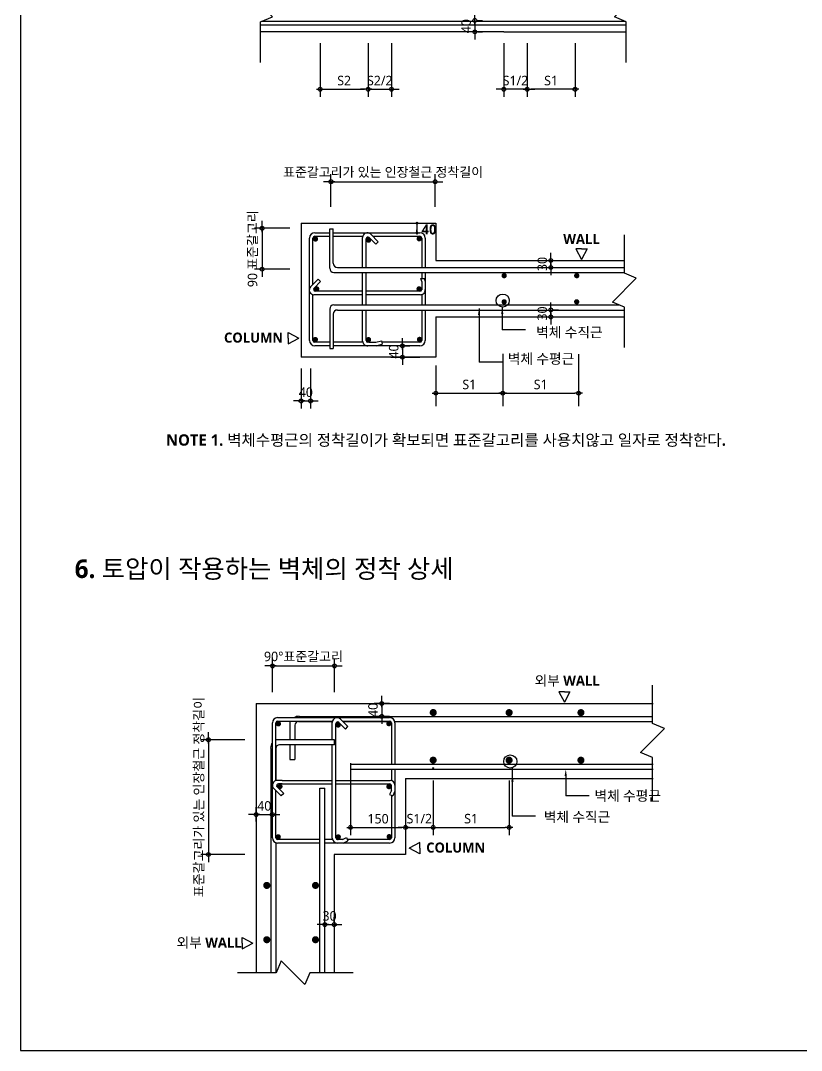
# Model space of a CAD drawing. Header units: millimetres. Extents: x 4573 to 501064, y -176100 to -4304.
# Drawn here: x 340973 to 361552, y -116700 to -89569 of the extents above; entities that cross this region are included whole.
import ezdxf

# ---------------------------------------------------------------- set-up
doc = ezdxf.new("R2010")
doc.units = ezdxf.units.MM
doc.header["$LTSCALE"] = 800
doc.layers.get('Defpoints').update_dxf_attribs({"color": 147})
for name, color, linetype in [('BAR', 40, 'Continuous'), ('BAR-S', 4, 'Continuous'), ('DIM', 7, 'Continuous'), ('ELE4', 4, 'Continuous'), ('MIDDLE', 6, 'Continuous'), ('RXLEADER', 7, 'Continuous'), ('SYM', 7, 'Continuous'), ('TEXT5', 7, 'Continuous'), ('W1', 2, 'Continuous')]:
    doc.layers.add(name, color=color, linetype=linetype)
doc.styles.get("Standard").update_dxf_attribs({"font": 'malgun.ttf'})
doc.styles.add('XR-SHEET-맑은고딕', font='malgun.ttf')
doc.styles.add('맑은고딕B', font='malgunbd.ttf')
doc.dimstyles.new('DIM1', dxfattribs={"dimscale": 10, "dimtxt": 3, "dimasz": 1, "dimexe": 2, "dimexo": 3, "dimgap": 1, "dimtad": 1, "dimdec": 0, "dimzin": 0, "dimdsep": 46, "dimtxsty": 'XR-SHEET-맑은고딕', "dimblk1": 'DIMDOT', "dimblk2": 'DIMDOT', "dimsah": 1, "dimcen": -1, "dimdle": 1.5, "dimclrt": 3, "dimadec": 0, "dimazin": 0, "dimtfac": 1, "dimtdec": 0, "dimtix": 1, "dimtmove": 2, "dimatfit": 3, "dimldrblk": 'DIMDOT', "dimfxl": 1, "dimtvp": 1, "dimtolj": 1, "dimtzin": 0, "dimarcsym": 0})

# ---------------------------------------------------------------- blocks, each defined once
blk = doc.blocks.new('A$C431B2C77')
at = {"layer": 'RXLEADER'}
blk.add_solid([(177, 166), (114, 215), (0, 0)], dxfattribs=at)
blk = doc.blocks.new('_Dot')
at = {"color": 0, "linetype": 'ByBlock', "lineweight": -2}
blk.add_line((-0.5, 0), (-1, 0), dxfattribs=at)
at = {"color": 0, "linetype": 'ByBlock', "const_width": 0.5}
blk.add_lwpolyline([(-0.25, 0, 1), (0.25, 0, 1)], format="xyb", close=True, dxfattribs=at)
blk = doc.blocks.new('DIMDOT')
at = {"layer": 'DIM'}
blk.add_line((1, 0), (-1, 0), dxfattribs=at)
blk.add_circle((0, 0), 0.5, dxfattribs=at)
blk = doc.blocks.new('*D413')
at = {"layer": 'Defpoints', "color": 0, "transparency": 16777216}
for p in [(351918, -98654), (353679, -98654), (353679, -99385)]:
    blk.add_point(p, dxfattribs=at)
at = {"layer": 'DIM', "color": 0, "lineweight": -2, "transparency": 16777216}
for p, q in [((351918, -98954), (351918, -99585)), ((353679, -98954), (353679, -99585)), ((352018, -99385), (353579, -99385))]:
    blk.add_line(p, q, dxfattribs=at)
at = {"layer": 'DIM', "color": 0, "lineweight": -2, "transparency": 16777216, "xscale": 100, "yscale": 100, "zscale": 100, "rotation": 180}
blk.add_blockref('DIMDOT', (351918, -99385), dxfattribs=at)
at = {"layer": 'DIM', "color": 0, "lineweight": -2, "transparency": 16777216, "xscale": 100, "yscale": 100, "zscale": 100}
blk.add_blockref('DIMDOT', (353679, -99385), dxfattribs=at)
at = {"layer": 'DIM', "color": 4, "transparency": 16777216, "insert": (352799, -99156), "char_height": 250, "attachment_point": 5}
blk.add_mtext('\\A1;S1', dxfattribs=at)
blk = doc.blocks.new('*D414')
at = {"layer": 'Defpoints', "color": 0, "transparency": 16777216}
for p in [(353679, -98654), (355680, -98654), (355680, -99385)]:
    blk.add_point(p, dxfattribs=at)
at = {"layer": 'DIM', "color": 0, "lineweight": -2, "transparency": 16777216}
for p, q in [((353679, -98954), (353679, -99585)), ((355680, -98954), (355680, -99585)), ((353779, -99385), (355580, -99385))]:
    blk.add_line(p, q, dxfattribs=at)
at = {"layer": 'DIM', "color": 0, "lineweight": -2, "transparency": 16777216, "xscale": 100, "yscale": 100, "zscale": 100, "rotation": 180}
blk.add_blockref('DIMDOT', (353679, -99385), dxfattribs=at)
at = {"layer": 'DIM', "color": 0, "lineweight": -2, "transparency": 16777216, "xscale": 100, "yscale": 100, "zscale": 100}
blk.add_blockref('DIMDOT', (355680, -99385), dxfattribs=at)
at = {"layer": 'DIM', "color": 4, "transparency": 16777216, "insert": (354680, -99156), "char_height": 250, "attachment_point": 5}
blk.add_mtext('\\A1;S1', dxfattribs=at)
blk = doc.blocks.new('*D415')
at = {"layer": 'Defpoints', "color": 0, "transparency": 16777216}
for p in [(351900, -93814), (349154, -94778), (351900, -94778)]:
    blk.add_point(p, dxfattribs=at)
at = {"layer": 'DIM', "color": 0, "lineweight": -2, "transparency": 16777216}
for p, q in [((349054, -93814), (348954, -93814)), ((349154, -94478), (349154, -93614)), ((349154, -93814), (351900, -93814)), ((351900, -94478), (351900, -93614)), ((352000, -93814), (352100, -93814))]:
    blk.add_line(p, q, dxfattribs=at)
at = {"layer": 'DIM', "color": 0, "lineweight": -2, "transparency": 16777216, "xscale": 100, "yscale": 100, "zscale": 100}
blk.add_blockref('DIMDOT', (349154, -93814), dxfattribs=at)
at = {"layer": 'DIM', "color": 0, "lineweight": -2, "transparency": 16777216, "xscale": 100, "yscale": 100, "zscale": 100, "rotation": 180}
blk.add_blockref('DIMDOT', (351900, -93814), dxfattribs=at)
at = {"layer": 'DIM', "color": 4, "transparency": 16777216, "insert": (350527, -93573), "char_height": 250, "attachment_point": 5}
blk.add_mtext('\\A1;표준갈고리가 있는 인장철근 정착길이', dxfattribs=at)
blk = doc.blocks.new('*D416')
at = {"layer": 'Defpoints', "color": 0, "transparency": 16777216}
for p in [(348365, -95041), (347337, -96117), (348365, -96117)]:
    blk.add_point(p, dxfattribs=at)
at = {"layer": 'DIM', "color": 0, "lineweight": -2, "transparency": 16777216}
for p, q in [((347337, -94941), (347337, -94841)), ((348065, -95041), (347137, -95041)), ((347337, -95041), (347337, -96117)), ((348065, -96117), (347137, -96117)), ((347337, -96217), (347337, -96317))]:
    blk.add_line(p, q, dxfattribs=at)
at = {"layer": 'DIM', "color": 0, "lineweight": -2, "transparency": 16777216, "xscale": 100, "yscale": 100, "zscale": 100}
for p, rotation in [((347337, -95041), 270), ((347337, -96117), 90)]:
    blk.add_blockref('DIMDOT', p, dxfattribs=dict(at, rotation=rotation))
at = {"layer": 'DIM', "color": 4, "transparency": 16777216, "insert": (347098, -95579), "char_height": 250, "attachment_point": 5, "rotation": 90}
blk.add_mtext('\\A1;90 표준갈고리', dxfattribs=at)
blk = doc.blocks.new('*D417')
at = {"layer": 'Defpoints', "color": 0, "transparency": 16777216}
for p in [(348365, -98436), (348618, -98436), (348618, -99590)]:
    blk.add_point(p, dxfattribs=at)
at = {"layer": 'DIM', "color": 0, "lineweight": -2, "transparency": 16777216}
for p, q in [((348365, -98736), (348365, -99790)), ((348618, -98736), (348618, -99790)), ((348265, -99590), (348165, -99590)), ((348365, -99590), (348618, -99590)), ((348718, -99590), (348818, -99590))]:
    blk.add_line(p, q, dxfattribs=at)
at = {"layer": 'DIM', "color": 0, "lineweight": -2, "transparency": 16777216, "xscale": 100, "yscale": 100, "zscale": 100}
blk.add_blockref('DIMDOT', (348365, -99590), dxfattribs=at)
at = {"layer": 'DIM', "color": 0, "lineweight": -2, "transparency": 16777216, "xscale": 100, "yscale": 100, "zscale": 100, "rotation": 180}
blk.add_blockref('DIMDOT', (348618, -99590), dxfattribs=at)
at = {"layer": 'DIM', "color": 4, "transparency": 16777216, "insert": (348491, -99362), "char_height": 250, "attachment_point": 5}
blk.add_mtext('\\A1;40', dxfattribs=at)
blk = doc.blocks.new('*D418')
at = {"layer": 'Defpoints', "color": 0, "transparency": 16777216}
for p in [(350732, -98136), (350732, -98436), (351036, -98436)]:
    blk.add_point(p, dxfattribs=at)
at = {"layer": 'DIM', "color": 0, "lineweight": -2, "transparency": 16777216}
for p, q in [((351036, -98036), (351036, -97936)), ((351032, -98136), (351236, -98136)), ((351036, -98136), (351036, -98436)), ((351032, -98436), (351236, -98436)), ((351036, -98536), (351036, -98636))]:
    blk.add_line(p, q, dxfattribs=at)
at = {"layer": 'DIM', "color": 0, "lineweight": -2, "transparency": 16777216, "xscale": 100, "yscale": 100, "zscale": 100}
for p, rotation in [((351036, -98136), 270), ((351036, -98436), 90)]:
    blk.add_blockref('DIMDOT', p, dxfattribs=dict(at, rotation=rotation))
at = {"layer": 'DIM', "color": 4, "transparency": 16777216, "insert": (350808, -98286), "char_height": 250, "attachment_point": 5, "rotation": 90}
blk.add_mtext('\\A1;40', dxfattribs=at)
blk = doc.blocks.new('*D419')
at = {"layer": 'Defpoints', "color": 0, "transparency": 16777216}
for p in [(354688, -97193), (354688, -97377), (354950, -97193)]:
    blk.add_point(p, dxfattribs=at)
at = {"layer": 'DIM', "color": 0, "lineweight": -2, "transparency": 16777216}
for p, q in [((354950, -97093), (354950, -96993)), ((354950, -97377), (354950, -97193)), ((354988, -97193), (355150, -97193)), ((354988, -97377), (355150, -97377)), ((354950, -97477), (354950, -97577))]:
    blk.add_line(p, q, dxfattribs=at)
at = {"layer": 'DIM', "color": 0, "lineweight": -2, "transparency": 16777216, "xscale": 100, "yscale": 100, "zscale": 100}
for p, rotation in [((354950, -97193), 270), ((354950, -97377), 90)]:
    blk.add_blockref('DIMDOT', p, dxfattribs=dict(at, rotation=rotation))
at = {"layer": 'DIM', "color": 4, "transparency": 16777216, "insert": (354723, -97285), "char_height": 250, "attachment_point": 5, "rotation": 90}
blk.add_mtext('\\A1;30', dxfattribs=at)
blk = doc.blocks.new('*D420')
at = {"layer": 'Defpoints', "color": 0, "transparency": 16777216}
for p in [(354688, -95891), (354950, -95891), (354688, -96072)]:
    blk.add_point(p, dxfattribs=at)
at = {"layer": 'DIM', "color": 0, "lineweight": -2, "transparency": 16777216}
for p, q in [((354950, -95791), (354950, -95691)), ((354950, -96072), (354950, -95891)), ((354988, -95891), (355150, -95891)), ((354950, -96172), (354950, -96272)), ((354988, -96072), (355150, -96072))]:
    blk.add_line(p, q, dxfattribs=at)
at = {"layer": 'DIM', "color": 0, "lineweight": -2, "transparency": 16777216, "xscale": 100, "yscale": 100, "zscale": 100}
for p, rotation in [((354950, -95891), 270), ((354950, -96072), 90)]:
    blk.add_blockref('DIMDOT', p, dxfattribs=dict(at, rotation=rotation))
at = {"layer": 'DIM', "color": 4, "transparency": 16777216, "insert": (354723, -95981), "char_height": 250, "attachment_point": 5, "rotation": 90}
blk.add_mtext('\\A1;30', dxfattribs=at)
blk = doc.blocks.new('*D421')
at = {"layer": 'Defpoints', "color": 0, "transparency": 16777216}
for p in [(347182, -108515), (345923, -111537), (347182, -111537)]:
    blk.add_point(p, dxfattribs=at)
at = {"layer": 'DIM', "color": 0, "lineweight": -2, "transparency": 16777216}
for p, q in [((346882, -108515), (345723, -108515)), ((345923, -108415), (345923, -108315)), ((345923, -108515), (345923, -111537)), ((346882, -111537), (345723, -111537)), ((345923, -111637), (345923, -111737))]:
    blk.add_line(p, q, dxfattribs=at)
at = {"layer": 'DIM', "color": 0, "lineweight": -2, "transparency": 16777216, "xscale": 100, "yscale": 100, "zscale": 100}
for p, rotation in [((345923, -108515), 270), ((345923, -111537), 90)]:
    blk.add_blockref('DIMDOT', p, dxfattribs=dict(at, rotation=rotation))
at = {"layer": 'DIM', "color": 4, "transparency": 16777216, "insert": (345682, -110026), "char_height": 250, "attachment_point": 5, "rotation": 90}
blk.add_mtext('\\A1;표준갈고리가 있는 인장철근 정착길이', dxfattribs=at)
blk = doc.blocks.new('*D422')
at = {"layer": 'Defpoints', "color": 0, "transparency": 16777216}
for p in [(349247, -106572), (347612, -107560), (349247, -107560)]:
    blk.add_point(p, dxfattribs=at)
at = {"layer": 'DIM', "color": 0, "lineweight": -2, "transparency": 16777216}
for p, q in [((347512, -106572), (347412, -106572)), ((347612, -107260), (347612, -106372)), ((347612, -106572), (349247, -106572)), ((349247, -107260), (349247, -106372)), ((349347, -106572), (349447, -106572))]:
    blk.add_line(p, q, dxfattribs=at)
at = {"layer": 'DIM', "color": 0, "lineweight": -2, "transparency": 16777216, "xscale": 100, "yscale": 100, "zscale": 100}
blk.add_blockref('DIMDOT', (347612, -106572), dxfattribs=at)
at = {"layer": 'DIM', "color": 0, "lineweight": -2, "transparency": 16777216, "xscale": 100, "yscale": 100, "zscale": 100, "rotation": 180}
blk.add_blockref('DIMDOT', (349247, -106572), dxfattribs=at)
at = {"layer": 'DIM', "color": 4, "transparency": 16777216, "insert": (348429, -106333), "char_height": 250, "attachment_point": 5}
blk.add_mtext('\\A1;90%%d표준갈고리', dxfattribs=at)
blk = doc.blocks.new('*D423')
at = {"layer": 'Defpoints', "color": 0, "transparency": 16777216}
for p in [(349670, -109293), (351120, -109293), (351120, -110825)]:
    blk.add_point(p, dxfattribs=at)
at = {"layer": 'DIM', "color": 0, "lineweight": -2, "transparency": 16777216}
for p, q in [((349670, -109593), (349670, -111025)), ((351120, -109593), (351120, -111025)), ((349770, -110825), (351020, -110825))]:
    blk.add_line(p, q, dxfattribs=at)
at = {"layer": 'DIM', "color": 0, "lineweight": -2, "transparency": 16777216, "xscale": 100, "yscale": 100, "zscale": 100, "rotation": 180}
blk.add_blockref('DIMDOT', (349670, -110825), dxfattribs=at)
at = {"layer": 'DIM', "color": 0, "lineweight": -2, "transparency": 16777216, "xscale": 100, "yscale": 100, "zscale": 100}
blk.add_blockref('DIMDOT', (351120, -110825), dxfattribs=at)
at = {"layer": 'DIM', "color": 4, "transparency": 16777216, "insert": (350395, -110598), "char_height": 250, "attachment_point": 5}
blk.add_mtext('\\A1;\\A1;150', dxfattribs=at)
blk = doc.blocks.new('*D424')
at = {"layer": 'Defpoints', "color": 0, "transparency": 16777216}
for p in [(351120, -109293), (351847, -109293), (351847, -110825)]:
    blk.add_point(p, dxfattribs=at)
at = {"layer": 'DIM', "color": 0, "lineweight": -2, "transparency": 16777216}
for p, q in [((351120, -109593), (351120, -111025)), ((351847, -109593), (351847, -111025)), ((351020, -110825), (350920, -110825)), ((351120, -110825), (351847, -110825)), ((351947, -110825), (352047, -110825))]:
    blk.add_line(p, q, dxfattribs=at)
at = {"layer": 'DIM', "color": 0, "lineweight": -2, "transparency": 16777216, "xscale": 100, "yscale": 100, "zscale": 100}
blk.add_blockref('DIMDOT', (351120, -110825), dxfattribs=at)
at = {"layer": 'DIM', "color": 0, "lineweight": -2, "transparency": 16777216, "xscale": 100, "yscale": 100, "zscale": 100, "rotation": 180}
blk.add_blockref('DIMDOT', (351847, -110825), dxfattribs=at)
at = {"layer": 'DIM', "color": 4, "transparency": 16777216, "insert": (351483, -110596), "char_height": 250, "attachment_point": 5}
blk.add_mtext('\\A1;S1/2', dxfattribs=at)
blk = doc.blocks.new('*D425')
at = {"layer": 'Defpoints', "color": 0, "transparency": 16777216}
for p in [(351847, -109293), (353848, -109293), (353848, -110825)]:
    blk.add_point(p, dxfattribs=at)
at = {"layer": 'DIM', "color": 0, "lineweight": -2, "transparency": 16777216}
for p, q in [((351847, -109593), (351847, -111025)), ((353848, -109593), (353848, -111025)), ((351947, -110825), (353748, -110825))]:
    blk.add_line(p, q, dxfattribs=at)
at = {"layer": 'DIM', "color": 0, "lineweight": -2, "transparency": 16777216, "xscale": 100, "yscale": 100, "zscale": 100, "rotation": 180}
blk.add_blockref('DIMDOT', (351847, -110825), dxfattribs=at)
at = {"layer": 'DIM', "color": 0, "lineweight": -2, "transparency": 16777216, "xscale": 100, "yscale": 100, "zscale": 100}
blk.add_blockref('DIMDOT', (353848, -110825), dxfattribs=at)
at = {"layer": 'DIM', "color": 4, "transparency": 16777216, "insert": (352847, -110596), "char_height": 250, "attachment_point": 5}
blk.add_mtext('\\A1;S1', dxfattribs=at)
blk = doc.blocks.new('*D426')
at = {"layer": 'Defpoints', "color": 0, "transparency": 16777216}
for p in [(349241, -113387), (348991, -113654), (349241, -113654)]:
    blk.add_point(p, dxfattribs=at)
at = {"layer": 'DIM', "color": 0, "lineweight": -2, "transparency": 16777216}
for p, q in [((348891, -113387), (348791, -113387)), ((348991, -113354), (348991, -113187)), ((348991, -113387), (349241, -113387)), ((349241, -113354), (349241, -113187)), ((349341, -113387), (349441, -113387))]:
    blk.add_line(p, q, dxfattribs=at)
at = {"layer": 'DIM', "color": 0, "lineweight": -2, "transparency": 16777216, "xscale": 100, "yscale": 100, "zscale": 100}
blk.add_blockref('DIMDOT', (348991, -113387), dxfattribs=at)
at = {"layer": 'DIM', "color": 0, "lineweight": -2, "transparency": 16777216, "xscale": 100, "yscale": 100, "zscale": 100, "rotation": 180}
blk.add_blockref('DIMDOT', (349241, -113387), dxfattribs=at)
at = {"layer": 'DIM', "color": 4, "transparency": 16777216, "insert": (349116, -113159), "char_height": 250, "attachment_point": 5}
blk.add_mtext('\\A1;30', dxfattribs=at)
blk = doc.blocks.new('*D427')
at = {"layer": 'Defpoints', "color": 0, "transparency": 16777216}
for p in [(350992, -107560), (350490, -107900), (350992, -107900)]:
    blk.add_point(p, dxfattribs=at)
at = {"layer": 'DIM', "color": 0, "lineweight": -2, "transparency": 16777216}
for p, q in [((350490, -107460), (350490, -107360)), ((350692, -107560), (350290, -107560)), ((350490, -107560), (350490, -107900)), ((350692, -107900), (350290, -107900)), ((350490, -108000), (350490, -108100))]:
    blk.add_line(p, q, dxfattribs=at)
at = {"layer": 'DIM', "color": 0, "lineweight": -2, "transparency": 16777216, "xscale": 100, "yscale": 100, "zscale": 100}
for p, rotation in [((350490, -107560), 270), ((350490, -107900), 90)]:
    blk.add_blockref('DIMDOT', p, dxfattribs=dict(at, rotation=rotation))
at = {"layer": 'DIM', "color": 4, "transparency": 16777216, "insert": (350262, -107730), "char_height": 250, "attachment_point": 5, "rotation": 90}
blk.add_mtext('\\A1;40', dxfattribs=at)
blk = doc.blocks.new('*D428')
at = {"layer": 'Defpoints', "color": 0, "transparency": 16777216}
for p in [(347608, -110488), (347182, -110973), (347608, -110973)]:
    blk.add_point(p, dxfattribs=at)
at = {"layer": 'DIM', "color": 0, "lineweight": -2, "transparency": 16777216}
for p, q in [((347182, -110673), (347182, -110288)), ((347608, -110673), (347608, -110288)), ((347082, -110488), (346982, -110488)), ((347182, -110488), (347608, -110488)), ((347708, -110488), (347808, -110488))]:
    blk.add_line(p, q, dxfattribs=at)
at = {"layer": 'DIM', "color": 0, "lineweight": -2, "transparency": 16777216, "xscale": 100, "yscale": 100, "zscale": 100}
blk.add_blockref('DIMDOT', (347182, -110488), dxfattribs=at)
at = {"layer": 'DIM', "color": 0, "lineweight": -2, "transparency": 16777216, "xscale": 100, "yscale": 100, "zscale": 100, "rotation": 180}
blk.add_blockref('DIMDOT', (347608, -110488), dxfattribs=at)
at = {"layer": 'DIM', "color": 4, "transparency": 16777216, "insert": (347395, -110260), "char_height": 250, "attachment_point": 5}
blk.add_mtext('\\A1;40', dxfattribs=at)
blk = doc.blocks.new('*D429')
at = {"layer": 'Defpoints', "color": 0, "transparency": 16777216}
for p in [(348869, -89866), (350133, -89866), (350133, -91379)]:
    blk.add_point(p, dxfattribs=at)
at = {"layer": 'DIM', "color": 0, "lineweight": -2, "transparency": 16777216}
for p, q in [((348869, -90166), (348869, -91579)), ((350133, -90166), (350133, -91579)), ((348969, -91379), (350033, -91379))]:
    blk.add_line(p, q, dxfattribs=at)
at = {"layer": 'DIM', "color": 0, "lineweight": -2, "transparency": 16777216, "xscale": 100, "yscale": 100, "zscale": 100, "rotation": 180}
blk.add_blockref('DIMDOT', (348869, -91379), dxfattribs=at)
at = {"layer": 'DIM', "color": 0, "lineweight": -2, "transparency": 16777216, "xscale": 100, "yscale": 100, "zscale": 100}
blk.add_blockref('DIMDOT', (350133, -91379), dxfattribs=at)
at = {"layer": 'DIM', "color": 4, "transparency": 16777216, "insert": (349501, -91150), "char_height": 250, "attachment_point": 5}
blk.add_mtext('\\A1;S2', dxfattribs=at)
blk = doc.blocks.new('*D430')
at = {"layer": 'Defpoints', "color": 0, "transparency": 16777216}
for p in [(350133, -89866), (350747, -89866), (350747, -91379)]:
    blk.add_point(p, dxfattribs=at)
at = {"layer": 'DIM', "color": 0, "lineweight": -2, "transparency": 16777216}
for p, q in [((350133, -90166), (350133, -91579)), ((350747, -90166), (350747, -91579)), ((350033, -91379), (349933, -91379)), ((350133, -91379), (350747, -91379)), ((350847, -91379), (350947, -91379))]:
    blk.add_line(p, q, dxfattribs=at)
at = {"layer": 'DIM', "color": 0, "lineweight": -2, "transparency": 16777216, "xscale": 100, "yscale": 100, "zscale": 100}
blk.add_blockref('DIMDOT', (350133, -91379), dxfattribs=at)
at = {"layer": 'DIM', "color": 0, "lineweight": -2, "transparency": 16777216, "xscale": 100, "yscale": 100, "zscale": 100, "rotation": 180}
blk.add_blockref('DIMDOT', (350747, -91379), dxfattribs=at)
at = {"layer": 'DIM', "color": 4, "transparency": 16777216, "insert": (350440, -91150), "char_height": 250, "attachment_point": 5}
blk.add_mtext('\\A1;S2/2', dxfattribs=at)
blk = doc.blocks.new('*D431')
at = {"layer": 'Defpoints', "color": 0, "transparency": 16777216}
for p in [(354322, -89866), (355586, -89866), (354322, -91379)]:
    blk.add_point(p, dxfattribs=at)
at = {"layer": 'DIM', "color": 0, "lineweight": -2, "transparency": 16777216}
for p, q in [((354322, -90166), (354322, -91579)), ((355586, -90166), (355586, -91579)), ((355486, -91379), (354422, -91379))]:
    blk.add_line(p, q, dxfattribs=at)
at = {"layer": 'DIM', "color": 0, "lineweight": -2, "transparency": 16777216, "xscale": 100, "yscale": 100, "zscale": 100, "rotation": 180}
blk.add_blockref('DIMDOT', (354322, -91379), dxfattribs=at)
at = {"layer": 'DIM', "color": 0, "lineweight": -2, "transparency": 16777216, "xscale": 100, "yscale": 100, "zscale": 100}
blk.add_blockref('DIMDOT', (355586, -91379), dxfattribs=at)
at = {"layer": 'DIM', "color": 4, "transparency": 16777216, "insert": (354954, -91150), "char_height": 250, "attachment_point": 5}
blk.add_mtext('\\A1;\\A1;S1', dxfattribs=at)
blk = doc.blocks.new('*D432')
at = {"layer": 'Defpoints', "color": 0, "transparency": 16777216}
for p in [(353708, -89866), (354322, -89866), (353708, -91379)]:
    blk.add_point(p, dxfattribs=at)
at = {"layer": 'DIM', "color": 0, "lineweight": -2, "transparency": 16777216}
for p, q in [((353708, -90166), (353708, -91579)), ((354322, -90166), (354322, -91579)), ((353608, -91379), (353508, -91379)), ((354322, -91379), (353708, -91379)), ((354422, -91379), (354522, -91379))]:
    blk.add_line(p, q, dxfattribs=at)
at = {"layer": 'DIM', "color": 0, "lineweight": -2, "transparency": 16777216, "xscale": 100, "yscale": 100, "zscale": 100}
blk.add_blockref('DIMDOT', (353708, -91379), dxfattribs=at)
at = {"layer": 'DIM', "color": 0, "lineweight": -2, "transparency": 16777216, "xscale": 100, "yscale": 100, "zscale": 100, "rotation": 180}
blk.add_blockref('DIMDOT', (354322, -91379), dxfattribs=at)
at = {"layer": 'DIM', "color": 4, "transparency": 16777216, "insert": (354015, -91150), "char_height": 250, "attachment_point": 5}
blk.add_mtext('\\A1;S1/2', dxfattribs=at)
blk = doc.blocks.new('*D433')
at = {"layer": 'Defpoints', "color": 0, "transparency": 16777216}
for p in [(352722, -89563), (352722, -89866), (352944, -89866)]:
    blk.add_point(p, dxfattribs=at)
at = {"layer": 'DIM', "color": 0, "lineweight": -2, "transparency": 16777216}
for p, q in [((352944, -89463), (352944, -89363)), ((352944, -89563), (352944, -89866)), ((353022, -89563), (353144, -89563)), ((352944, -89966), (352944, -90066)), ((353022, -89866), (353144, -89866))]:
    blk.add_line(p, q, dxfattribs=at)
at = {"layer": 'DIM', "color": 0, "lineweight": -2, "transparency": 16777216, "xscale": 100, "yscale": 100, "zscale": 100}
for p, rotation in [((352944, -89563), 270), ((352944, -89866), 90)]:
    blk.add_blockref('DIMDOT', p, dxfattribs=dict(at, rotation=rotation))
at = {"layer": 'DIM', "color": 4, "transparency": 16777216, "insert": (352716, -89715), "char_height": 250, "attachment_point": 5, "rotation": 90}
blk.add_mtext('\\A1;40', dxfattribs=at)

msp = doc.modelspace()

# ---------------------------------------------------------------- linework, layer by layer
at = {"color": 4}
for p, q in [((347867.3, -109586.3), (347732.7, -109586.3)), ((347867.3, -109679), (347767.6, -109679)), ((350746.2, -109853.4), (350746.2, -109718.2)), ((349456, -111143.6), (349320.8, -111143.6))]:
    msp.add_line(p, q, dxfattribs=at)
at = {"layer": 'BAR'}
for p, q in [((347294.2, -89676.2), (356936.8, -89676.2)), ((347320.4, -89584.9), (356910.6, -89584.9)), ((348725.4, -95158.5), (349120.7, -95158.5)), ((349213.4, -95158.5), (351498.1, -95158.5)), ((350199.8, -95195), (350397.9, -95393.1)), ((348586.4, -97996.7), (348586.4, -95297.5)), ((348679.1, -96518), (348679.1, -95297.5)), ((348725.4, -95251.1), (349120.7, -95251.1)), ((349213.4, -95251.1), (349991.4, -95251.1)), ((349987.3, -96071.6), (349987.3, -95283)), ((350079.9, -96071.6), (350079.9, -95317.9)), ((350159, -95285.2), (350332.4, -95458.6)), ((350256, -95251.1), (351498.1, -95251.1)), ((350332.4, -95458.6), (350397.9, -95393.1)), ((351544.5, -95297.5), (351544.5, -96071.6)), ((351637.1, -95297.5), (351637.1, -96071.6)), ((349231, -96205), (356885.8, -96205)), ((349323.7, -96071.6), (356889.3, -96071.6)), ((349987.3, -97059.9), (349987.3, -96205)), ((350079.9, -97059.9), (350079.9, -96205)), ((351544.5, -96205), (351544.5, -96360.9)), ((351637.1, -96205), (351637.1, -96360.9)), ((348617.6, -96579.4), (348815.7, -96381.3)), ((348707.8, -96620.2), (348881.2, -96446.8)), ((348881.2, -96446.8), (348815.7, -96381.3)), ((351545.3, -96443.6), (351523.1, -96360.9)), ((351523.1, -96360.9), (351619.1, -96360.9)), ((351544.5, -96440.5), (351544.5, -96658.3)), ((351638, -96431.4), (351619.1, -96360.9)), ((351637.1, -96360.9), (351637.1, -97059.9)), ((348679.1, -97996.7), (348679.1, -96789.1)), ((349987.3, -96792), (348705.7, -96792)), ((349987.3, -96699.3), (348740.6, -96699.3)), ((351498.4, -96699.3), (350079.9, -96699.3)), ((351513.4, -96792), (350079.9, -96792)), ((351544.5, -96788), (351544.5, -97059.9)), ((349231, -97059.9), (356751.7, -97059.9)), ((349323.7, -97193.3), (356885.8, -97193.3)), ((349987.3, -98011.1), (349987.3, -97193.3)), ((350079.9, -97996.1), (350079.9, -97193.3)), ((351544.5, -97193.3), (351544.5, -97996.7)), ((351637.1, -97193.3), (351637.1, -97996.7)), ((349120.7, -98043), (348725.4, -98043)), ((349120.7, -98135.7), (348725.4, -98135.7)), ((349991.4, -98043), (349213.4, -98043)), ((351498.1, -98135.7), (349213.4, -98135.7)), ((350143.2, -98043), (350335.6, -98043)), ((350335.6, -98043), (350482.7, -98003.6)), ((350347.8, -98135.7), (350506.7, -98093.1)), ((350482.7, -98003.6), (350506.7, -98093.1)), ((351498.1, -98043), (350493.3, -98043)), ((347747.2, -107932.5), (348204.8, -107932.5)), ((348204.8, -107932.5), (350699.8, -107932.5)), ((348299.2, -107900.1), (357628.1, -107900.1)), ((349401.5, -107969), (349599.6, -108167.1)), ((347608.2, -108648.9), (347608.2, -108071.5)), ((347700.8, -108746.9), (347700.8, -108071.5)), ((347747.2, -108025.1), (348203.1, -108025.1)), ((348069.7, -108049.9), (348069.7, -108515.4)), ((348203.1, -108025.1), (349193.1, -108025.1)), ((348203.1, -108131.5), (348203.1, -108515.4)), ((348301.1, -108033.5), (349191.2, -108033.5)), ((349188.9, -108215.8), (349188.9, -108057)), ((349188.9, -108515.4), (349188.9, -108215.8)), ((349281.6, -108215.8), (349281.6, -108091.9)), ((349281.6, -108515.4), (349281.6, -108215.8)), ((349360.7, -108059.2), (349534.1, -108232.6)), ((349457.7, -108025.1), (350699.8, -108025.1)), ((349466, -108033.5), (350726.4, -108033.5)), ((349534.1, -108232.6), (349599.6, -108167.1)), ((350746.2, -108071.5), (350746.2, -108215.8)), ((350746.2, -108215.8), (350746.2, -109135.4)), ((350833.5, -108033.5), (357628.1, -108033.5)), ((350838.8, -108071.5), (350838.8, -108215.8)), ((350838.8, -108215.8), (350838.8, -109135.4)), ((349246.4, -108515.4), (347701.7, -108515.4)), ((348069.7, -108445.3), (348069.7, -108515.4)), ((348203.1, -108459.5), (348203.1, -108515.4)), ((349246.4, -108648.8), (349246.4, -108515.4)), ((349281.6, -111097.8), (349281.6, -108515.4)), ((347564.4, -108745), (347564.4, -114652.7)), ((347608.2, -111097.2), (347608.2, -108648.9)), ((347697.8, -108759.1), (347697.8, -109591.3)), ((347700.8, -109590.5), (347700.8, -108746.9)), ((349246.4, -108648.8), (347798.9, -108648.8)), ((348069.7, -108648.8), (348069.7, -109039)), ((348203.1, -108648.8), (348203.1, -109039)), ((349188.9, -111111.7), (349188.9, -108648.8)), ((348069.7, -109039), (348203.1, -109039)), ((349670.3, -109135.4), (349670.3, -109268.8)), ((349670.3, -109159.9), (357643.9, -109159.9)), ((349670.3, -109293.3), (357643.9, -109293.3)), ((350746.2, -109135.4), (350746.2, -109159.9)), ((350746.2, -109293.3), (350746.2, -109590.5)), ((350838.8, -109135.4), (350838.8, -109159.9)), ((350838.8, -109293.3), (350838.8, -111097.2)), ((347867.3, -109586.3), (348069.7, -109586.3)), ((348069.7, -109586.3), (349188.9, -109586.3)), ((349281.6, -109586.3), (350714.3, -109586.3)), ((347644.7, -109798.9), (347842.8, -109997)), ((347700.8, -111097.2), (347700.8, -109855.1)), ((347734.8, -109758.1), (347908.3, -109931.5)), ((347867.3, -109679), (349188.9, -109679)), ((348857.1, -109793.4), (348990.6, -109793.4)), ((349281.6, -109679), (350700.4, -109679)), ((350746.2, -109853.4), (350697.8, -109957.1)), ((350838.8, -109874), (350781.8, -109996.2)), ((347908.3, -109931.5), (347842.8, -109997)), ((350697.8, -109957.1), (350781.8, -109996.2)), ((350746.2, -109979.6), (350746.2, -111097.2)), ((347697.8, -111227.1), (347697.8, -114652.7)), ((347867.3, -111143.6), (347747.2, -111143.6)), ((347867.3, -111236.2), (347747.2, -111236.2)), ((348680.7, -111143.6), (347867.3, -111143.6)), ((348680.7, -111236.2), (347867.3, -111236.2)), ((348857.1, -111143.6), (348680.7, -111143.6)), ((348857.1, -111236.2), (348680.7, -111236.2)), ((349193.1, -111143.6), (348990.6, -111143.6)), ((350699.8, -111236.2), (348990.6, -111236.2)), ((349456, -111143.6), (349559.7, -111095.2)), ((349476.6, -111236.2), (349598.8, -111179.2)), ((349559.7, -111095.2), (349598.8, -111179.2)), ((350699.8, -111143.6), (349582.2, -111143.6))]:
    msp.add_line(p, q, dxfattribs=at)
at = {"layer": 'BAR', "linetype": 'Continuous'}
for p, q in [((349120.7, -96094.7), (349120.7, -95056.7)), ((349120.7, -95056.7), (349213.4, -95056.7)), ((349213.4, -95961.3), (349213.4, -95056.7)), ((349120.7, -97170.2), (349120.7, -98211.2)), ((349213.4, -97303.6), (349213.4, -98211.2)), ((349120.7, -98211.2), (349213.4, -98211.2))]:
    msp.add_line(p, q, dxfattribs=at)
at = {"layer": 'BAR'}
for points in [[(348857.1, -114652.7), (348857.1, -109793.4)], [(348990.6, -114652.7), (348990.6, -109793.4)]]:
    msp.add_lwpolyline(points, dxfattribs=at)
for centre, radius, start, end in [((348725.4, -95297.5), 139, 90, 180), ((350111.8, -95283), 124.5, 45, 180), ((351498.1, -95297.5), 139, 0, 90), ((348725.4, -95297.5), 46.3, 90, 180), ((350126.2, -95317.9), 46.3, 45, 180), ((351498.1, -95297.5), 46.3, 0, 90), ((348705.7, -96667.5), 124.5, 135, 270), ((348740.6, -96653), 46.3, 135, 270), ((351498.4, -96653), 46.3, 270, 0), ((351513.4, -96667.5), 124.5, 270, 6.66543), ((348725.4, -97996.7), 139, 180, 270), ((348725.4, -97996.7), 139, 180, 270), ((348725.4, -97996.7), 46.3, 180, 270), ((350111.8, -98011.1), 124.5, 180, 276.66543), ((350126.2, -97996.1), 46.3, 180, 270), ((351498.1, -97996.7), 46.3, 270, 0), ((351498.1, -97996.7), 139, 270, 0), ((347747.2, -108071.5), 139, 90, 180), ((348313.4, -108141.8), 244.1, 90, 120.9613), ((349313.5, -108057), 124.5, 45, 180), ((350699.8, -108071.5), 139, 0, 90), ((347747.2, -108071.5), 46.3, 90, 180), ((348313.4, -108041.8), 244.1, 176.0803, 180), ((348313.4, -108141.8), 244.1, 151.44534, 153.39248), ((348301.1, -108131.5), 98, 90, 180), ((349327.9, -108091.9), 46.3, 45, 180), ((350699.8, -108071.5), 46.3, 0, 90), ((347715.9, -108759.1), 244.1, 90, 93.53789), ((347807.1, -108735.6), 244.1, 144.55975, 180), ((347798.9, -108746.9), 98, 90, 180), ((347732.7, -109710.9), 124.5, 90, 225), ((350714.3, -109710.9), 124.5, 0, 90), ((347767.6, -109725.3), 46.3, 90, 225), ((350700.4, -109725.3), 46.3, 338.51976, 90), ((347747.2, -111097.2), 139, 180, 270), ((347747.2, -111097.2), 139, 180, 270), ((347747.2, -111097.2), 46.3, 180, 270), ((349313.5, -111111.7), 124.5, 180, 270), ((349327.9, -111097.8), 46.3, 180, 291.48024), ((350699.8, -111097.2), 46.3, 270, 0), ((350699.8, -111097.2), 139, 270, 0)]:
    msp.add_arc(centre, radius, start, end, dxfattribs=at)
at = {"layer": 'BAR', "linetype": 'Continuous'}
for centre, start, end in [((349323.7, -95961.3), 180, 270), ((349231, -96094.7), 180, 270), ((349231, -97170.2), 90, 180), ((349323.7, -97303.6), 90, 180)]:
    msp.add_arc(centre, 110.3, start, end, dxfattribs=at)
at = {"layer": 'BAR-S'}
for points, const_width in [([(348711.5, -95322, 1), (348781.2, -95322, 1)], 69.3), ([(350108.3, -95352.9, 1), (350178, -95352.9, 1)], 69.3), ([(351443.3, -95316.8, 1), (351513, -95316.8, 1)], 69.3), ([(353682.7, -96288.8, 1), (353752.4, -96288.8, 1)], 69.3), ([(355594.9, -96288.8, 1), (355664.6, -96288.8, 1)], 69.3), ([(348775.6, -96670.9, 1), (348775.6, -96601.2, 1)], 69.3), ([(351476.2, -96670.9, 1), (351476.2, -96601.2, 1)], 69.3), ([(353682.7, -96977.4, 1), (353752.4, -96977.4, 1)], 69.3), ([(355594.9, -96977.4, 1), (355664.6, -96977.4, 1)], 69.3), ([(348706.4, -97973.7, 1), (348776.1, -97973.7, 1)], 69.3), ([(350108.3, -97973.9, 1), (350178, -97973.9, 1)], 69.3), ([(351453.6, -97968.6, 1), (351523.3, -97968.6, 1)], 69.3), ([(351848.3, -107752.1, -1), (351848.2, -107845.5, -1)], 93.4), ([(353849.5, -107754.2, -1), (353849.4, -107847.5, -1)], 93.4), ([(355741.9, -107754.2, -1), (355741.8, -107847.5, -1)], 93.4), ([(347733.3, -108096, 1), (347803, -108096, 1)], 69.3), ([(349310, -108126.9, 1), (349379.7, -108126.9, 1)], 69.3), ([(350645, -108090.8, 1), (350714.7, -108090.8, 1)], 69.3), ([(351846.8, -109099, 1), (351846.9, -109005.6, 1)], 93.4), ([(353848, -109101, 1), (353848.1, -109007.6, 1)], 93.4), ([(355740.4, -109101, 1), (355740.5, -109007.6, 1)], 93.4), ([(347773.2, -109746.5, 1), (347842.9, -109746.5, 1)], 69.3), ([(350646.8, -109750.3, 1), (350716.5, -109750.3, 1)], 69.3), ([(347728.1, -111074.3, 1), (347797.8, -111074.3, 1)], 69.3), ([(349310, -111075.8, 1), (349379.7, -111075.8, 1)], 69.3), ([(350655.3, -111069.1, 1), (350725, -111069.1, 1)], 69.3), ([(347508.8, -112353.5, -1), (347415.4, -112353.5, -1)], 93.4), ([(348699, -112353.5, 1), (348792.4, -112353.5, 1)], 93.4), ([(347508.8, -113784.3, -1), (347415.4, -113784.3, -1)], 93.4), ([(348699, -113784.3, 1), (348792.4, -113784.3, 1)], 93.4)]:
    msp.add_lwpolyline(points, format="xyb", close=True, dxfattribs=dict(at, const_width=const_width))
msp.add_circle((351846.8, -109265.8), 13.6, dxfattribs=at)
at = {"layer": 'DIM'}
for p, q in [((350732, -94905.6), (351493.2, -94905.6)), ((351419.7, -94905.6), (351419.7, -95206.4)), ((350732, -95158.5), (351493.2, -95158.5)), ((355226.8, -95890.7), (355988.1, -95890.7)), ((355226.8, -96071.9), (355988.1, -96071.9)), ((350732, -98436.4), (351493.2, -98436.4)), ((353679.2, -98350.9), (353679.2, -99724.5)), ((355680.3, -98352.9), (355680.3, -99724.5)), ((351918.3, -98653.9), (351918.3, -99724.5)), ((349670.3, -109168.5), (349670.3, -109614.8))]:
    msp.add_line(p, q, dxfattribs=at)
at = {"layer": 'ELE4'}
msp.add_lwpolyline([(340973.3, -116700), (409750, -116700), (409750, -65400), (340973.3, -65400)], close=True, dxfattribs=at)
at = {"layer": 'RXLEADER'}
for p, q in [((353669.4, -97118.7), (353669.4, -97715.3)), ((353056.6, -97152.2), (353056.6, -98570)), ((354283.1, -97715.3), (353669.4, -97715.3)), ((353670.3, -98570), (353056.6, -98570)), ((353932.6, -109259.9), (353932.6, -110530.6)), ((355341.7, -109469.8), (355341.7, -109995.6)), ((355955.4, -109995.6), (355341.7, -109995.6)), ((354546.3, -110530.6), (353932.6, -110530.6))]:
    msp.add_line(p, q, dxfattribs=at)
msp.add_circle((353679.2, -96945.5), 173.6, dxfattribs=at)
at = {"layer": 'SYM'}
for points in [[(347294.2, -90671.8), (347294.2, -89602.4), (347608.7, -89472.2), (346979.7, -88843.3), (347294.2, -88713), (347294.2, -87700)], [(356936.8, -90671.8), (356936.8, -89602.4), (356622.4, -89472.2), (357251.3, -88843.3), (356936.8, -88713), (356936.8, -87700)], [(356885.8, -98184.8), (356885.8, -97115.4), (356571.3, -96985.2), (357200.3, -96356.2), (356885.8, -96226), (356885.8, -95213)], [(357628.1, -110122.6), (357628.1, -108979.8), (357313.6, -108849.6), (357942.6, -108220.6), (357628.1, -108090.4), (357628.1, -107077.4)], [(349738.5, -114652.7), (348595.6, -114652.7), (348465.4, -114967.1), (347836.4, -114338.2), (347706.2, -114652.7), (346693.2, -114652.7)]]:
    msp.add_lwpolyline(points, dxfattribs=at)
at = {"layer": 'TEXT5', "color": 7}
for p, q in [((355608.5, -95581), (355756.9, -95859.2)), ((355756.9, -95581), (355608.5, -95581)), ((355756.9, -95581), (355905.4, -95581)), ((355905.4, -95581), (355756.9, -95859.2)), ((348024.7, -97935.3), (348024.7, -97786.9)), ((348024.7, -97786.9), (348302.8, -97935.3)), ((348024.7, -98083.7), (348302.8, -97935.3)), ((348024.7, -97935.3), (348024.7, -98083.7)), ((355155.2, -107250.1), (355303.6, -107528.2)), ((355303.6, -107250.1), (355155.2, -107250.1)), ((355303.6, -107250.1), (355452.1, -107250.1)), ((355452.1, -107250.1), (355303.6, -107528.2)), ((351495.6, -111222.2), (351217.4, -111370.7)), ((351495.6, -111370.7), (351495.6, -111222.2)), ((351495.6, -111519.1), (351217.4, -111370.7)), ((351495.6, -111370.7), (351495.6, -111519.1)), ((346811.6, -113727.1), (347089.8, -113875.5)), ((346811.6, -113875.5), (346811.6, -113727.1)), ((346811.6, -113875.5), (346811.6, -114023.9)), ((346811.6, -114023.9), (347089.8, -113875.5))]:
    msp.add_line(p, q, dxfattribs=at)
msp.add_circle((353879.7, -109088.9), 173.6, dxfattribs=at)
at = {"layer": 'W1'}
for p, q in [((353706.6, -89866.4), (347294.2, -89866.4)), ((353706.6, -89866.4), (356936.8, -89866.4)), ((348364.8, -94905.6), (348364.8, -98436.4)), ((348364.8, -94905.6), (351918.3, -94905.6)), ((351918.3, -94905.6), (351918.3, -95890.7)), ((351918.3, -95890.7), (356885.8, -95890.7)), ((351918.3, -97377.2), (356885.8, -97377.2)), ((351918.3, -97377.2), (351918.3, -98436.4)), ((351918.3, -98436.4), (348364.8, -98436.4)), ((347182.4, -107559.8), (347182.4, -114652.7)), ((347182.4, -107559.8), (357643.9, -107559.8)), ((351120, -109535.7), (357643.9, -109535.7)), ((351120, -109535.7), (351120, -111536.9)), ((349240.9, -111536.9), (349240.9, -114652.7)), ((351120, -111536.9), (349240.9, -111536.9))]:
    msp.add_line(p, q, dxfattribs=at)

# ---------------------------------------------------------------- block references
at = {"color": 7}
for p, xscale, yscale, zscale, rotation in [((353669.4, -97118.7), 0.7352941176471162, 0.7352941176471162, 0.7352941176471162, 216.7025555321087), ((353056.6, -97152.2), 0.7352941176471162, 0.7352941176471162, 0.7352941176471162, 216.7025555321087), ((355341.7, -109293.3), 0.7352941176471162, 0.7352941176471162, 0.7352941176471162, 216.7025555321087), ((353932.6, -109440.3), 0.7352941176470933, 0.7352941176470933, 0.7352941176470933, 218.6070801703074)]:
    msp.add_blockref('A$C431B2C77', p, dxfattribs=dict(at, xscale=xscale, yscale=yscale, zscale=zscale, rotation=rotation))
at = {"layer": 'DIM', "xscale": -73.52941176470588, "yscale": 73.52941176470588, "zscale": 73.52941176470588}
for p, rotation in [((351419.7, -94905.6), 270), ((351419.7, -95158.5), 90)]:
    msp.add_blockref('_Dot', p, dxfattribs=dict(at, rotation=rotation))

# ---------------------------------------------------------------- texts
at = {"layer": 'DIM', "style": '맑은고딕B'}
msp.add_text('40', height=264.71, dxfattribs=at).set_placement((351540.4, -95203.2))
at = {"layer": 'MIDDLE', "style": '맑은고딕B'}
msp.add_text('6. 토압이 작용하는 벽체의 정착 상세', height=490.196, dxfattribs=at).set_placement((342398.9, -104254.5))
at = {"layer": 'RXLEADER', "style": '맑은고딕B'}
for s, p in [('벽체 수직근', (354561.1, -97913.8)), ('벽체 수평근', (353813.6, -98610.8))]:
    msp.add_text(s, height=264.71, dxfattribs=at).set_placement(p)
at = {"layer": 'TEXT5', "color": 7, "style": '맑은고딕B'}
for s, height, p in [('WALL', 264.71, (355276, -95458.2)), ('COLUMN', 264.71, (346333.8, -98052.5)), ('NOTE 1. 벽체수평근의 정착길이가 확보되면 표준갈고리를 사용치않고 일자로 정착한다.', 300, (344806.1, -100768.3)), ('외부 WALL', 264.71, (354521, -107090.8)), ('벽체 수평근', 264.71, (356098.8, -110123.2)), ('벽체 수직근', 264.71, (354761.6, -110681.3)), ('COLUMN', 264.71, (351662.8, -111487.9)), ('외부 WALL', 264.71, (345085.5, -113992.7))]:
    msp.add_text(s, height=height, dxfattribs=at).set_placement(p)

# ---------------------------------------------------------------- dimensions: what is measured, and where the dimension line sits
at = {"layer": 'DIM'}
for p1, p2, distance, text, picture, middle in [((352722.1, -89563.5), (352722.1, -89866.4), 221.6, '40', '*D433', (352716.1, -89714.9)), ((348868.8, -89866.4), (350132.8, -89866.4), -1512.3, 'S2', '*D429', (349500.8, -91149.5)), ((350132.8, -89866.4), (350747.1, -89866.4), -1512.3, 'S2/2', '*D430', (350440, -91149.5)), ((354322.4, -89866.4), (353708.1, -89866.4), 1512.3, 'S1/2', '*D432', (354015.3, -91149.5)), ((355586.4, -89866.4), (354322.4, -89866.4), 1512.3, '\\A1;S1', '*D431', (354954.4, -91149.5)), ((349153.8, -94777.5), (351899.6, -94777.5), 963.3, '표준갈고리가 있는 인장철근 정착길이', '*D415', (350526.7, -93572.9)), ((348364.8, -95040.5), (348364.8, -96116.9), -1028.1, '90 표준갈고리', '*D416', (347097.5, -95578.7)), ((354687.7, -96071.6), (354687.7, -95890.7), -262.6, '30', '*D420', (354722.6, -95981.2)), ((354687.7, -97377.2), (354687.7, -97193.3), -262.6, '30', '*D419', (354722.6, -97285.3)), ((350732, -98135.7), (350732, -98436.4), 304, '40', '*D418', (350808.4, -98286)), ((348364.8, -98436.4), (348617.7, -98436.4), -1153.3, '40', '*D417', (348491.2, -99362)), ((351918.3, -98653.9), (353679.2, -98653.9), -731, 'S1', '*D413', (352798.7, -99155.6)), ((353679.2, -98653.9), (355680.3, -98653.9), -731, 'S1', '*D414', (354679.8, -99155.6)), ((347611.6, -107559.8), (349246.9, -107559.8), 987.7, '90%%d표준갈고리', '*D422', (348429.2, -106332.9)), ((347182.4, -108515.4), (347182.4, -111536.9), -1259.1, '표준갈고리가 있는 인장철근 정착길이', '*D421', (345682, -110026.2)), ((350992.1, -107559.8), (350992.1, -107900.1), -502.1, '40', '*D427', (350262.4, -107729.9)), ((349670.3, -109293.3), (351120, -109293.3), -1532.2, '\\A1;150', '*D423', (350395.1, -110597.8)), ((351120, -109293.3), (351846.8, -109293.3), -1532.2, 'S1/2', '*D424', (351483.4, -110596.2)), ((351846.8, -109293.3), (353848, -109293.3), -1532.2, 'S1', '*D425', (352847.4, -110596.2)), ((347182.4, -110972.8), (347608.2, -110972.8), 485, '40', '*D428', (347395.3, -110260.2)), ((348990.6, -113654), (349240.9, -113654), 267.2, '30', '*D426', (349115.7, -113159.1))]:
    dim = msp.add_aligned_dim(p1=p1, p2=p2, distance=distance, text=text, dimstyle='DIM1', override={"dimscale": 100, "dimtxt": 2.5, "dimtxsty": 'Standard', "dimclrt": 4}, dxfattribs=at)
    dim.commit()
    dim.dimension.update_dxf_attribs({"geometry": picture, "text_midpoint": middle})

doc.saveas('drawing.dxf')
